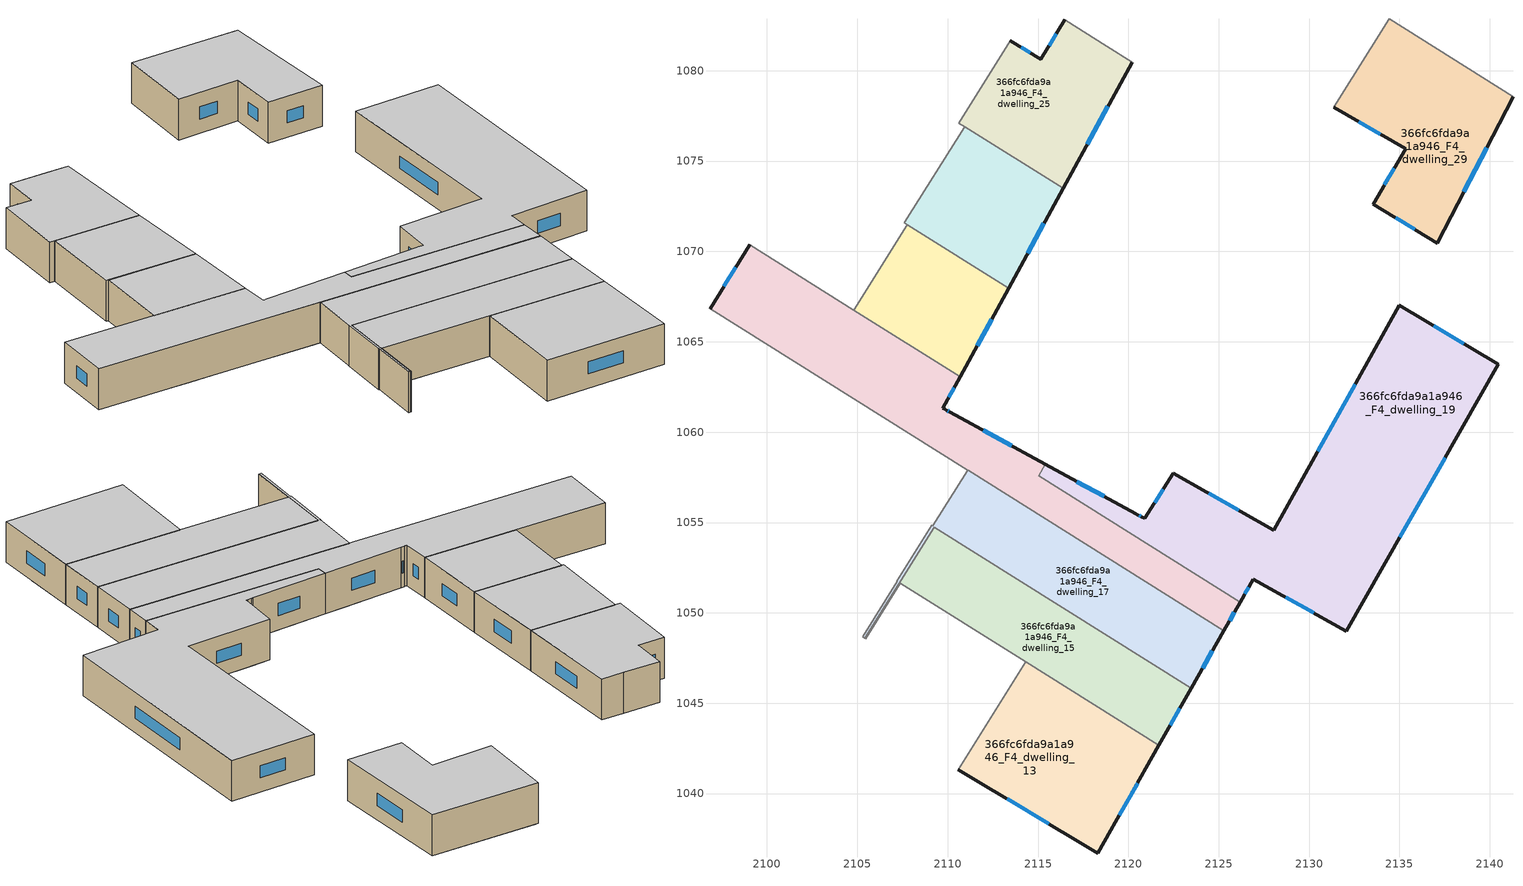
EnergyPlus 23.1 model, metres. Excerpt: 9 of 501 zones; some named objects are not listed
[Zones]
366fc6fda9a1a946_F4_dwelling_13
 floor to 366fc6fda9a1a946_F3_dwelling_49 (EU_floor_Construction): 2121.69,1042.66 2119.76,1039.25 2116.95,1041.01 2119.03,1044.33 z12
 floor adiabatic (EU_floor_Construction): 2119.03,1044.33 2116.95,1041.01 2119.76,1039.25 2121.69,1042.66 2118.32,1036.71 2110.58,1041.32 2114.32,1047.28 z12
 wall outside (EU_wall_Construction): 2110.58,1041.32 2118.32,1036.71 2121.69,1042.66 z12:15
 wall to 366fc6fda9a1a946_F4_dwelling_11 (EU_wall_Construction): 2114.32,1047.28 2110.58,1041.32 z12:15
 wall to 366fc6fda9a1a946_F4_dwelling_15 (EU_wall_Construction): 2121.69,1042.66 2114.32,1047.28 z12:15
 window (EU_Window_Construction): 2113.29,1039.7 2115.61,1038.32 / 2119.5,1038.79 2120.51,1040.57 z13.05:13.95
 ceiling to 366fc6fda9a1a946_F5_dwelling_13 (EU_floor_Construction): 2118.32,1036.71 2121.69,1042.66 2114.32,1047.28 2110.58,1041.32 z15
366fc6fda9a1a946_F4_dwelling_15
 floor to 366fc6fda9a1a946_F3_dwelling_51 (EU_floor_Construction): 2118.55,1048.92 2116.62,1045.84 2112.59,1048.37 2114.52,1051.45 z12
 floor to 366fc6fda9a1a946_F3_dwelling_49 (EU_floor_Construction): 2123.48,1045.83 2121.69,1042.66 2119.03,1044.33 2120.96,1047.41 z12
 floor to 366fc6fda9a1a946_F3_dwelling_52 (EU_floor_Construction): 2114.52,1051.45 2112.59,1048.37 2108.87,1050.7 2110.8,1053.78 z12
 floor to 366fc6fda9a1a946_F3_dwelling_50 (EU_floor_Construction): 2120.96,1047.41 2119.03,1044.33 2116.62,1045.84 2118.55,1048.92 z12
 floor to 366fc6fda9a1a946_F3_dwelling_53 (EU_floor_Construction): 2110.8,1053.78 2108.87,1050.7 2107.38,1051.64 2105.45,1048.58 2105.42,1048.6 2109.27,1054.74 z12
 wall outside (EU_wall_Construction): 2121.69,1042.66 2123.48,1045.83 z12:15
 wall to 366fc6fda9a1a946_F4_dwelling_17 (EU_wall_Construction): 2123.48,1045.83 2109.27,1054.74 2105.42,1048.6 z12:15
 wall to 366fc6fda9a1a946_F4_dwelling_11 (EU_wall_Construction): 2105.42,1048.6 2105.45,1048.58 2107.38,1051.64 2114.32,1047.28 z12:15
 window (EU_Window_Construction): 2122.32,1043.77 2122.86,1044.72 z13.05:13.95
 ceiling to 366fc6fda9a1a946_F5_dwelling_15 (EU_floor_Construction): 2121.69,1042.66 2123.48,1045.83 2109.27,1054.74 2105.42,1048.6 2105.45,1048.58 2107.38,1051.64 z15
366fc6fda9a1a946_F4_dwelling_17
 floor to 366fc6fda9a1a946_F3_dwelling_52 (EU_floor_Construction): 2116.46,1054.54 2114.52,1051.45 2110.8,1053.78 2112.74,1056.87 z12
 floor to 366fc6fda9a1a946_F3_dwelling_51 (EU_floor_Construction): 2120.49,1052.01 2118.55,1048.92 2114.52,1051.45 2116.46,1054.54 z12
 floor to 366fc6fda9a1a946_F3_dwelling_49 (EU_floor_Construction): 2125.28,1049.01 2123.48,1045.83 2120.96,1047.41 2122.9,1050.5 z12
 floor to 366fc6fda9a1a946_F3_dwelling_53 (EU_floor_Construction): 2112.74,1056.87 2110.8,1053.78 2109.27,1054.74 2105.42,1048.6 2105.3,1048.67 2107.22,1051.74 2107.18,1051.76 2109.11,1054.84 2109.16,1054.81 2111.1,1057.9 2111.13,1057.89 z12
 floor to 366fc6fda9a1a946_F3_dwelling_50 (EU_floor_Construction): 2122.9,1050.5 2120.96,1047.41 2118.55,1048.92 2120.49,1052.01 z12
 wall outside (EU_wall_Construction): 2123.48,1045.83 2125.29,1049.01 z12:15
 wall to 366fc6fda9a1a946_F4_dwelling_14 (EU_wall_Construction): 2109.11,1054.84 2107.18,1051.76 z12:15
 wall to 366fc6fda9a1a946_F4_dwelling_16 (EU_wall_Construction): 2111.1,1057.9 2109.16,1054.81 2109.11,1054.84 z12:15
 wall to 366fc6fda9a1a946_F4_dwelling_12 (EU_wall_Construction): 2107.18,1051.76 2107.22,1051.74 2105.3,1048.67 z12:15
 wall to 366fc6fda9a1a946_F4_dwelling_11 (EU_wall_Construction): 2105.3,1048.67 2105.42,1048.6 z12:15
 wall to 366fc6fda9a1a946_F4_dwelling_18 (EU_wall_Construction): 2125.29,1049.01 2111.14,1057.88 2111.1,1057.9 z12:15
 window (EU_Window_Construction): 2124.12,1046.94 2124.65,1047.89 z13.05:13.95
 ceiling to 366fc6fda9a1a946_F5_dwelling_17 (EU_floor_Construction): 2123.48,1045.83 2125.29,1049.01 2111.14,1057.88 2111.1,1057.9 2109.16,1054.81 2109.11,1054.84 2107.18,1051.76 2107.22,1051.74 2105.3,1048.67 2105.42,1048.6 2109.27,1054.74 z15
366fc6fda9a1a946_F4_dwelling_18
 floor to 366fc6fda9a1a946_F3_dwelling_56 (EU_floor_Construction): 2106.9,1065.44 2104.69,1061.92 2102.73,1063.15 2104.93,1066.67 z12
 floor to 366fc6fda9a1a946_F3_dwelling_59 (EU_floor_Construction): 2101.01,1069.13 2098.81,1065.61 2096.85,1066.84 2099.05,1070.36 z12
 floor to 366fc6fda9a1a946_F3_dwelling_53 (EU_floor_Construction): 2114.05,1058.96 2112.74,1056.87 2109.1,1059.16 2110.27,1061.03 z12
 floor to 366fc6fda9a1a946_F3_dwelling_58 (EU_floor_Construction): 2102.97,1067.9 2100.77,1064.38 2098.81,1065.61 2101.01,1069.13 z12
 floor to 366fc6fda9a1a946_F3_dwelling_52 (EU_floor_Construction): 2115.39,1058.23 2115.04,1057.59 2117.43,1056.1 2116.46,1054.54 2112.74,1056.87 2114.05,1058.96 z12
 floor to 366fc6fda9a1a946_F3_dwelling_57 (EU_floor_Construction): 2104.93,1066.67 2102.73,1063.15 2100.77,1064.38 2102.97,1067.9 z12
 floor to 366fc6fda9a1a946_F3_dwelling_51 (EU_floor_Construction): 2121.46,1053.57 2120.49,1052.01 2116.46,1054.54 2117.43,1056.1 z12
 floor to 366fc6fda9a1a946_F3_dwelling_55 (EU_floor_Construction): 2109.16,1064.02 2106.95,1060.5 2104.69,1061.92 2106.9,1065.44 z12
 floor to 366fc6fda9a1a946_F3_dwelling_49 (EU_floor_Construction): 2126.19,1050.6 2125.28,1049.01 2122.9,1050.5 2123.87,1052.05 z12
 floor to 366fc6fda9a1a946_F3_dwelling_54 (EU_floor_Construction): 2110.69,1063.06 2109.74,1061.33 2109.87,1061.25 2109.93,1061.22 2110.13,1061.11 2110.27,1061.03 2109.1,1059.16 2106.95,1060.5 2109.16,1064.02 z12
 floor to 366fc6fda9a1a946_F3_dwelling_50 (EU_floor_Construction): 2123.87,1052.05 2122.9,1050.5 2120.49,1052.01 2121.46,1053.57 z12
 wall outside (EU_wall_Construction): 2099.05,1070.36 2096.85,1066.84 / 2115.39,1058.23 2110.13,1061.11 2109.93,1061.22 2109.87,1061.25 2109.74,1061.33 2110.69,1063.06 / 2125.29,1049.01 2126.19,1050.6 z12:15
 wall to 366fc6fda9a1a946_F4_dwelling_19 (EU_wall_Construction): 2126.19,1050.6 2115.04,1057.59 2115.39,1058.23 z12:15
 wall to 366fc6fda9a1a946_F4_dwelling_16 (EU_wall_Construction): 2096.85,1066.84 2111.1,1057.9 z12:15
 wall to 366fc6fda9a1a946_F4_dwelling_21 (EU_wall_Construction): 2110.69,1063.06 2104.8,1066.76 z12:15
 wall to 366fc6fda9a1a946_F4_dwelling_20 (EU_wall_Construction): 2104.79,1066.76 2099.05,1070.36 z12:15
 window (EU_Window_Construction): 2098.28,1069.13 2097.62,1068.08 / 2110.07,1061.94 2110.35,1062.45 / 2110.06,1061.15 2110,1061.18 / 2113.55,1059.24 2111.97,1060.1 / 2125.6,1049.57 2125.87,1050.04 z13.05:13.95
 ceiling to 366fc6fda9a1a946_F5_dwelling_18 (EU_floor_Construction): 2125.29,1049.01 2126.19,1050.6 2115.04,1057.59 2115.39,1058.23 2110.13,1061.11 2109.93,1061.22 2109.87,1061.25 2109.74,1061.33 2110.69,1063.06 2099.05,1070.36 2096.85,1066.84 z15
366fc6fda9a1a946_F4_dwelling_19
 floor to 366fc6fda9a1a946_F3_dwelling_48 (EU_floor_Construction): 2140.47,1063.77 2132.06,1049 2126.91,1051.87 2133.11,1061.76 2132.33,1062.25 2134.99,1067.01 z12
 floor to 366fc6fda9a1a946_F3_dwelling_50 (EU_floor_Construction): 2126.13,1055.66 2123.87,1052.05 2121.46,1053.57 2123.65,1057.06 z12
 floor to 366fc6fda9a1a946_F3_dwelling_49 (EU_floor_Construction): 2133.11,1061.76 2126.91,1051.87 2126.19,1050.6 2123.87,1052.05 2126.13,1055.66 2128.05,1054.58 2132.33,1062.25 z12
 floor to 366fc6fda9a1a946_F3_dwelling_51 (EU_floor_Construction): 2123.65,1057.06 2121.46,1053.57 2117.43,1056.1 2117.91,1056.86 2120.42,1055.49 2120.5,1055.44 2120.77,1055.3 2120.9,1055.23 2122.5,1057.72 z12
 floor to 366fc6fda9a1a946_F3_dwelling_52 (EU_floor_Construction): 2117.91,1056.86 2117.43,1056.1 2115.04,1057.59 2115.39,1058.23 z12
 wall outside (EU_wall_Construction): 2126.19,1050.6 2126.91,1051.87 2132.06,1049 2140.48,1063.76 2134.99,1067.01 2128.05,1054.58 2122.5,1057.72 2120.9,1055.23 2120.77,1055.3 2120.5,1055.44 2120.42,1055.49 2115.39,1058.23 z12:15
 window (EU_Window_Construction): 2120.67,1055.35 2120.59,1055.39 / 2121.94,1056.84 2121.46,1056.1 / 2126.1,1055.68 2124.44,1056.61 / 2132.55,1062.65 2130.48,1058.94 / 2138.55,1064.9 2136.91,1065.88 / 2135.01,1054.17 2137.52,1058.59 / 2128.71,1050.86 2130.25,1050 / 2126.44,1051.04 2126.65,1051.42 / 2118.66,1056.45 2117.15,1057.27 z13.05:13.95
 ceiling to 366fc6fda9a1a946_F5_dwelling_19 (EU_floor_Construction): 2132.06,1049 2140.48,1063.76 2134.99,1067.01 2128.05,1054.58 2122.5,1057.72 2120.9,1055.23 2120.77,1055.3 2120.5,1055.44 2120.42,1055.49 2115.39,1058.23 2115.04,1057.59 2126.19,1050.6 2126.91,1051.87 z15
366fc6fda9a1a946_F4_dwelling_21
 floor to 366fc6fda9a1a946_F3_dwelling_57 (EU_floor_Construction): 2107.9,1071.4 2104.93,1066.67 2104.8,1066.76 2107.76,1071.49 z12
 floor to 366fc6fda9a1a946_F3_dwelling_55 (EU_floor_Construction): 2112.13,1068.75 2109.16,1064.02 2106.9,1065.44 2109.86,1070.17 z12
 floor to 366fc6fda9a1a946_F3_dwelling_54 (EU_floor_Construction): 2113.37,1067.97 2110.69,1063.06 2109.16,1064.02 2112.13,1068.75 z12
 floor to 366fc6fda9a1a946_F3_dwelling_56 (EU_floor_Construction): 2109.86,1070.17 2106.9,1065.44 2104.93,1066.67 2107.9,1071.4 z12
 wall outside (EU_wall_Construction): 2110.69,1063.06 2113.37,1067.97 z12:15
 wall to 366fc6fda9a1a946_F4_dwelling_20 (EU_wall_Construction): 2107.76,1071.49 2104.8,1066.76 z12:15
 wall to 366fc6fda9a1a946_F4_dwelling_23 (EU_wall_Construction): 2113.37,1067.97 2107.76,1071.49 z12:15
 window (EU_Window_Construction): 2111.63,1064.78 2112.43,1066.25 z13.05:13.95
 ceiling to 366fc6fda9a1a946_F5_dwelling_21 (EU_floor_Construction): 2110.69,1063.06 2113.37,1067.97 2107.76,1071.49 2104.8,1066.76 z15
366fc6fda9a1a946_F4_dwelling_23
 floor to 366fc6fda9a1a946_F3_dwelling_56 (EU_floor_Construction): 2112.64,1074.6 2109.86,1070.17 2107.9,1071.4 2110.68,1075.83 z12
 floor to 366fc6fda9a1a946_F3_dwelling_43 (EU_floor_Construction): 2114.28,1074.81 2113.72,1073.92 2110.38,1076.01 2110.94,1076.9 z12
 floor to 366fc6fda9a1a946_F3_dwelling_55 (EU_floor_Construction): 2114.9,1073.18 2112.13,1068.75 2109.86,1070.17 2112.64,1074.6 z12
 floor to 366fc6fda9a1a946_F3_dwelling_57 (EU_floor_Construction): 2110.68,1075.83 2107.9,1071.4 2107.61,1071.58 2110.38,1076.01 z12
 floor to 366fc6fda9a1a946_F3_dwelling_42 (EU_floor_Construction): 2116.39,1073.49 2115.88,1072.56 2113.72,1073.92 2114.28,1074.81 z12
 floor to 366fc6fda9a1a946_F3_dwelling_54 (EU_floor_Construction): 2115.88,1072.56 2113.37,1067.97 2112.13,1068.75 2114.9,1073.18 z12
 wall outside (EU_wall_Construction): 2113.37,1067.97 2116.39,1073.49 z12:15
 wall to 366fc6fda9a1a946_F4_dwelling_22 (EU_wall_Construction): 2110.94,1076.91 2107.6,1071.58 z12:15
 wall to 366fc6fda9a1a946_F4_dwelling_25 (EU_wall_Construction): 2116.39,1073.49 2110.94,1076.91 z12:15
 wall to 366fc6fda9a1a946_F4_dwelling_20 (EU_wall_Construction): 2107.61,1071.58 2107.76,1071.49 z12:15
 window (EU_Window_Construction): 2114.43,1069.9 2115.33,1071.55 z13.05:13.95
 ceiling to 366fc6fda9a1a946_F5_dwelling_23 (EU_floor_Construction): 2113.37,1067.97 2116.39,1073.49 2110.94,1076.91 2107.6,1071.58 z15
366fc6fda9a1a946_F4_dwelling_25
 floor to 366fc6fda9a1a946_F3_dwelling_42 (EU_floor_Construction): 2120.21,1080.48 2116.39,1073.49 2114.28,1074.81 2118.51,1081.54 z12
 floor to 366fc6fda9a1a946_F3_dwelling_43 (EU_floor_Construction): 2118.51,1081.54 2114.28,1074.81 2110.63,1077.1 2113.47,1081.65 2115.15,1080.62 2115.94,1081.93 2116.1,1081.84 2116.65,1082.71 z12
 floor to 366fc6fda9a1a946_F3_dwelling_44 (EU_floor_Construction): 2116.65,1082.71 2116.1,1081.84 2115.94,1081.93 2116.48,1082.81 z12
 wall outside (EU_wall_Construction): 2116.48,1082.81 2115.15,1080.62 2113.47,1081.65 / 2116.39,1073.49 2120.21,1080.47 z12:15
 wall to 366fc6fda9a1a946_F4_dwelling_24 (EU_wall_Construction): 2113.47,1081.65 2110.63,1077.1 z12:15
 wall to 366fc6fda9a1a946_F4_dwelling_26 (EU_wall_Construction): 2118.79,1081.36 2116.48,1082.81 z12:15
 wall to 366fc6fda9a1a946_F4_dwelling_27 (EU_wall_Construction): 2120.21,1080.47 2118.79,1081.36 z12:15
 wall to 366fc6fda9a1a946_F4_dwelling_22 (EU_wall_Construction): 2110.63,1077.1 2110.94,1076.91 z12:15
 window (EU_Window_Construction): 2114.56,1080.98 2114.06,1081.29 / 2116.01,1082.05 2115.61,1081.39 / 2117.73,1075.94 2118.87,1078.03 z13.05:13.95
 ceiling to 366fc6fda9a1a946_F5_dwelling_25 (EU_floor_Construction): 2116.39,1073.49 2120.21,1080.47 2116.48,1082.81 2115.15,1080.62 2113.47,1081.65 2110.63,1077.1 z15
366fc6fda9a1a946_F4_dwelling_29
 floor to 366fc6fda9a1a946_F3_dwelling_37 (EU_floor_Construction): 2141.28,1078.57 2137.1,1070.47 2133.54,1072.61 2135.34,1075.69 2134.15,1076.36 2137.16,1081.16 z12
 floor to 366fc6fda9a1a946_F3_dwelling_38 (EU_floor_Construction): 2137.16,1081.16 2134.15,1076.36 2131.55,1077.86 2134.62,1082.75 z12
 floor to 366fc6fda9a1a946_F3_dwelling_39 (EU_floor_Construction): 2134.62,1082.75 2131.55,1077.86 2131.36,1077.97 2134.44,1082.87 z12
 wall outside (EU_wall_Construction): 2131.36,1077.96 2135.34,1075.68 2133.54,1072.61 2137.11,1070.46 2141.28,1078.57 z12:15
 wall to 366fc6fda9a1a946_F4_dwelling_27 (EU_wall_Construction): 2134.44,1082.87 2131.36,1077.96 z12:15
 wall to 366fc6fda9a1a946_F4_dwelling_31 (EU_wall_Construction): 2141.28,1078.57 2134.44,1082.87 z12:15
 window (EU_Window_Construction): 2134.79,1071.85 2135.85,1071.22 / 2134.71,1074.61 2134.17,1073.68 / 2132.76,1077.17 2133.94,1076.48 / 2138.57,1073.31 2139.82,1075.73 z13.05:13.95
 ceiling to 366fc6fda9a1a946_F5_dwelling_29 (EU_floor_Construction): 2137.11,1070.46 2141.28,1078.57 2134.44,1082.87 2131.36,1077.96 2135.34,1075.68 2133.54,1072.61 z15
[Building]
EU S2 Campaign: North Axis=0; Terrain=City; Solar Distribution=FullExterior
[Site:Location]
Bologna: Latitude=44.5; Longitude=11.25; Time Zone=1; Elevation=37
[SizingPeriod:WeatherFileDays]
AnnualSizingPeriod: Begin Month=1; Begin Day of Month=1; End Month=12; End Day of Month=31; Day of Week for Start Day=Monday; Use Weather File Daylight Saving Period=No; Use Weather File Rain and Snow Indicators=No
[MATERIAL]
EU_InternalMass_Material: Roughness=MediumRough; Thickness=0.1; Conductivity=1; Density=1800; Specific Heat=900; Thermal Absorptance=0.9; Solar Absorptance=0.7; Visible Absorptance=0.7
[MATERIAL:NOMASS] Roughness=MediumRough; Thermal Absorptance=0.9; Solar Absorptance=0.7; Visible Absorptance=0.7
Name | Thermal Resistance
EU_wall_NoMass | 0.890213
EU_floor_NoMass | 0.79516
[WINDOWMATERIAL:SIMPLEGLAZINGSYSTEM]
EU_Window_SimpleGlazing: UFactor=4.49146; Solar Heat Gain Coefficient=0.85; Visible Transmittance=0.85
[CONSTRUCTION]
EU_wall_Construction: EU_wall_NoMass
EU_floor_Construction: EU_floor_NoMass
EU_Window_Construction: EU_Window_SimpleGlazing
EU_InternalMass_Construction: EU_InternalMass_Material
[ZONE] Type=1; Multiplier=1; Ceiling Height=autocalculate; Floor Area=autocalculate; Part of Total Floor Area=Yes
Name | Volume
366fc6fda9a1a946_F4_dwelling_13 | 184.242
366fc6fda9a1a946_F4_dwelling_15 | 184.247
366fc6fda9a1a946_F4_dwelling_17 | 187.805
366fc6fda9a1a946_F4_dwelling_18 | 290.656
366fc6fda9a1a946_F4_dwelling_19 | 423.508
366fc6fda9a1a946_F4_dwelling_21 | 113.611
366fc6fda9a1a946_F4_dwelling_23 | 124.704
366fc6fda9a1a946_F4_dwelling_25 | 141.497
366fc6fda9a1a946_F4_dwelling_29 | 184.22
[INTERNALMASS] Construction=EU_InternalMass_Construction
Name | Zone or ZoneList | Surface Area
366fc6fda9a1a946_F4_dwelling_13_EU_InternalMass | 366fc6fda9a1a946_F4_dwelling_13 | 61.414
366fc6fda9a1a946_F4_dwelling_15_EU_InternalMass | 366fc6fda9a1a946_F4_dwelling_15 | 61.4153
366fc6fda9a1a946_F4_dwelling_17_EU_InternalMass | 366fc6fda9a1a946_F4_dwelling_17 | 62.5962
366fc6fda9a1a946_F4_dwelling_18_EU_InternalMass | 366fc6fda9a1a946_F4_dwelling_18 | 96.8862
366fc6fda9a1a946_F4_dwelling_19_EU_InternalMass | 366fc6fda9a1a946_F4_dwelling_19 | 141.171
366fc6fda9a1a946_F4_dwelling_21_EU_InternalMass | 366fc6fda9a1a946_F4_dwelling_21 | 37.8715
366fc6fda9a1a946_F4_dwelling_23_EU_InternalMass | 366fc6fda9a1a946_F4_dwelling_23 | 41.5689
366fc6fda9a1a946_F4_dwelling_25_EU_InternalMass | 366fc6fda9a1a946_F4_dwelling_25 | 47.165
366fc6fda9a1a946_F4_dwelling_29_EU_InternalMass | 366fc6fda9a1a946_F4_dwelling_29 | 61.4064
[OTHEREQUIPMENT] Fuel Type=Electricity; Design Level Calculation Method=Watts/Area; Power per Zone Floor Area=1; Fraction Latent=0; Fraction Radiant=0; Fraction Lost=0; Carbon Dioxide Generation Rate=0; EndUse Subcategory=EU_Step8_InternalGains
Name | Zone or ZoneList or Space or SpaceList | Schedule
EU_Step8_InternalGain_366fc6fda9a1a946_F4_dwelling_13_f000 | 366fc6fda9a1a946_F4_dwelling_13 | EU_Step8_GainSchedule_366fc6fda9a1a946_F4_dwelling_13_f000
EU_Step8_InternalGain_366fc6fda9a1a946_F4_dwelling_15_f000 | 366fc6fda9a1a946_F4_dwelling_15 | EU_Step8_GainSchedule_366fc6fda9a1a946_F4_dwelling_15_f000
EU_Step8_InternalGain_366fc6fda9a1a946_F4_dwelling_17_f000 | 366fc6fda9a1a946_F4_dwelling_17 | EU_Step8_GainSchedule_366fc6fda9a1a946_F4_dwelling_17_f000
EU_Step8_InternalGain_366fc6fda9a1a946_F4_dwelling_18_f000 | 366fc6fda9a1a946_F4_dwelling_18 | EU_Step8_GainSchedule_366fc6fda9a1a946_F4_dwelling_18_f000
EU_Step8_InternalGain_366fc6fda9a1a946_F4_dwelling_19_f000 | 366fc6fda9a1a946_F4_dwelling_19 | EU_Step8_GainSchedule_366fc6fda9a1a946_F4_dwelling_19_f000
EU_Step8_InternalGain_366fc6fda9a1a946_F4_dwelling_21_f000 | 366fc6fda9a1a946_F4_dwelling_21 | EU_Step8_GainSchedule_366fc6fda9a1a946_F4_dwelling_21_f000
EU_Step8_InternalGain_366fc6fda9a1a946_F4_dwelling_23_f000 | 366fc6fda9a1a946_F4_dwelling_23 | EU_Step8_GainSchedule_366fc6fda9a1a946_F4_dwelling_23_f000
EU_Step8_InternalGain_366fc6fda9a1a946_F4_dwelling_25_f000 | 366fc6fda9a1a946_F4_dwelling_25 | EU_Step8_GainSchedule_366fc6fda9a1a946_F4_dwelling_25_f000
EU_Step8_InternalGain_366fc6fda9a1a946_F4_dwelling_29_f000 | 366fc6fda9a1a946_F4_dwelling_29 | EU_Step8_GainSchedule_366fc6fda9a1a946_F4_dwelling_29_f000
[ZONEVENTILATION:DESIGNFLOWRATE] Schedule=EU_AlwaysOn; Design Flow Rate Calculation Method=AirChanges/Hour; Air Changes per Hour=0.718634; Ventilation Type=Natural; Fan Pressure Rise=0; Fan Total Efficiency=1; Constant Term Coefficient=1; Temperature Term Coefficient=0; Velocity Term Coefficient=0; Velocity Squared Term Coefficient=0; Minimum Indoor Temperature=-100; Maximum Indoor Temperature=100; Delta Temperature=-100; Minimum Outdoor Temperature=-100; Maximum Outdoor Temperature=100; Maximum Wind Speed=40
Name | Zone or ZoneList or Space or SpaceList
EU_ConstantAir_366fc6fda9a1a946_F4_dwelling_13 | 366fc6fda9a1a946_F4_dwelling_13
EU_ConstantAir_366fc6fda9a1a946_F4_dwelling_15 | 366fc6fda9a1a946_F4_dwelling_15
EU_ConstantAir_366fc6fda9a1a946_F4_dwelling_17 | 366fc6fda9a1a946_F4_dwelling_17
EU_ConstantAir_366fc6fda9a1a946_F4_dwelling_18 | 366fc6fda9a1a946_F4_dwelling_18
EU_ConstantAir_366fc6fda9a1a946_F4_dwelling_19 | 366fc6fda9a1a946_F4_dwelling_19
EU_ConstantAir_366fc6fda9a1a946_F4_dwelling_21 | 366fc6fda9a1a946_F4_dwelling_21
EU_ConstantAir_366fc6fda9a1a946_F4_dwelling_23 | 366fc6fda9a1a946_F4_dwelling_23
EU_ConstantAir_366fc6fda9a1a946_F4_dwelling_25 | 366fc6fda9a1a946_F4_dwelling_25
EU_ConstantAir_366fc6fda9a1a946_F4_dwelling_29 | 366fc6fda9a1a946_F4_dwelling_29
[HVACTEMPLATE:ZONE:IDEALLOADSAIRSYSTEM] System Availability Schedule=EU_AlwaysOn; Maximum Heating Supply Air Temperature=50; Minimum Cooling Supply Air Temperature=13; Maximum Heating Supply Air Humidity Ratio=0.0156; Minimum Cooling Supply Air Humidity Ratio=0.0077; Heating Limit=NoLimit; Cooling Limit=NoLimit; Heating Availability Schedule=EU_AlwaysOn; Cooling Availability Schedule=EU_CoolingOff; Dehumidification Control Type=ConstantSensibleHeatRatio; Cooling Sensible Heat Ratio=0.7; Dehumidification Setpoint=60; Humidification Control Type=None; Humidification Setpoint=30; Outdoor Air Method=None; Outdoor Air Flow Rate per Person=0.00944; Outdoor Air Flow Rate per Zone Floor Area=0; Outdoor Air Flow Rate per Zone=0; Demand Controlled Ventilation Type=None; Outdoor Air Economizer Type=NoEconomizer; Heat Recovery Type=None; Sensible Heat Recovery Effectiveness=0.7; Latent Heat Recovery Effectiveness=0.65
Name | Template Thermostat
366fc6fda9a1a946_F4_dwelling_13 | EU_HeatOnly_366fc6fda9a1a946_F4_dwelling_13
366fc6fda9a1a946_F4_dwelling_15 | EU_HeatOnly_366fc6fda9a1a946_F4_dwelling_15
366fc6fda9a1a946_F4_dwelling_17 | EU_HeatOnly_366fc6fda9a1a946_F4_dwelling_17
366fc6fda9a1a946_F4_dwelling_18 | EU_HeatOnly_366fc6fda9a1a946_F4_dwelling_18
366fc6fda9a1a946_F4_dwelling_19 | EU_HeatOnly_366fc6fda9a1a946_F4_dwelling_19
366fc6fda9a1a946_F4_dwelling_21 | EU_HeatOnly_366fc6fda9a1a946_F4_dwelling_21
366fc6fda9a1a946_F4_dwelling_23 | EU_HeatOnly_366fc6fda9a1a946_F4_dwelling_23
366fc6fda9a1a946_F4_dwelling_25 | EU_HeatOnly_366fc6fda9a1a946_F4_dwelling_25
366fc6fda9a1a946_F4_dwelling_29 | EU_HeatOnly_366fc6fda9a1a946_F4_dwelling_29
[SIZING:ZONE] Zone Cooling Design Supply Air Temperature Input Method=SupplyAirTemperature; Zone Cooling Design Supply Air Temperature=13; Zone Heating Design Supply Air Temperature Input Method=SupplyAirTemperature; Zone Heating Design Supply Air Temperature=50; Zone Cooling Design Supply Air Humidity Ratio=0.008; Zone Heating Design Supply Air Humidity Ratio=0.008; Cooling Design Air Flow Method=DesignDay; Cooling Design Air Flow Rate=0; Cooling Minimum Air Flow per Zone Floor Area=0.000762; Cooling Minimum Air Flow=0; Cooling Minimum Air Flow Fraction=0.2; Heating Design Air Flow Method=DesignDay; Heating Design Air Flow Rate=0; Heating Maximum Air Flow per Zone Floor Area=0.002032; Heating Maximum Air Flow=0.141576; Heating Maximum Air Flow Fraction=0.3; Account for Dedicated Outdoor Air System=No; Dedicated Outdoor Air System Control Strategy=NeutralSupplyAir; Dedicated Outdoor Air Low Setpoint Temperature for Design=autosize; Dedicated Outdoor Air High Setpoint Temperature for Design=autosize; Zone Load Sizing Method=Sensible Load Only No Latent Load; Zone Latent Cooling Design Supply Air Humidity Ratio Input Method=HumidityRatioDifference; Zone Cooling Design Supply Air Humidity Ratio Difference=0.005; Zone Latent Heating Design Supply Air Humidity Ratio Input Method=HumidityRatioDifference; Zone Humidification Design Supply Air Humidity Ratio Difference=0.005
366fc6fda9a1a946_F4_dwelling_13; 366fc6fda9a1a946_F4_dwelling_15; 366fc6fda9a1a946_F4_dwelling_17; 366fc6fda9a1a946_F4_dwelling_18; 366fc6fda9a1a946_F4_dwelling_19; 366fc6fda9a1a946_F4_dwelling_21; 366fc6fda9a1a946_F4_dwelling_23; 366fc6fda9a1a946_F4_dwelling_25; 366fc6fda9a1a946_F4_dwelling_29
[SCHEDULE:CONSTANT]
Name | Hourly Value
EU_AlwaysOn | 1
EU_CoolingOff | 0
[SCHEDULE:FILE] Column Number=1; Rows to Skip at Top=0; Number of Hours of Data=8760; Column Separator=Comma; Interpolate to Timestep=No; Minutes per Item=60; Adjust Schedule for Daylight Savings=Yes
Name | File
EU_Step8_GainSchedule_366fc6fda9a1a946_F4_dwelling_13_f000 | ../../schedules/366fc6fda9a1a946/366fc6fda9a1a946_F4_dwelling_13_f000_gain.csv
EU_Step8_GainSchedule_366fc6fda9a1a946_F4_dwelling_15_f000 | ../../schedules/366fc6fda9a1a946/366fc6fda9a1a946_F4_dwelling_15_f000_gain.csv
EU_Step8_GainSchedule_366fc6fda9a1a946_F4_dwelling_17_f000 | ../../schedules/366fc6fda9a1a946/366fc6fda9a1a946_F4_dwelling_17_f000_gain.csv
EU_Step8_GainSchedule_366fc6fda9a1a946_F4_dwelling_18_f000 | ../../schedules/366fc6fda9a1a946/366fc6fda9a1a946_F4_dwelling_18_f000_gain.csv
EU_Step8_GainSchedule_366fc6fda9a1a946_F4_dwelling_19_f000 | ../../schedules/366fc6fda9a1a946/366fc6fda9a1a946_F4_dwelling_19_f000_gain.csv
EU_Step8_GainSchedule_366fc6fda9a1a946_F4_dwelling_21_f000 | ../../schedules/366fc6fda9a1a946/366fc6fda9a1a946_F4_dwelling_21_f000_gain.csv
EU_Step8_GainSchedule_366fc6fda9a1a946_F4_dwelling_23_f000 | ../../schedules/366fc6fda9a1a946/366fc6fda9a1a946_F4_dwelling_23_f000_gain.csv
EU_Step8_GainSchedule_366fc6fda9a1a946_F4_dwelling_25_f000 | ../../schedules/366fc6fda9a1a946/366fc6fda9a1a946_F4_dwelling_25_f000_gain.csv
EU_Step8_GainSchedule_366fc6fda9a1a946_F4_dwelling_29_f000 | ../../schedules/366fc6fda9a1a946/366fc6fda9a1a946_F4_dwelling_29_f000_gain.csv
